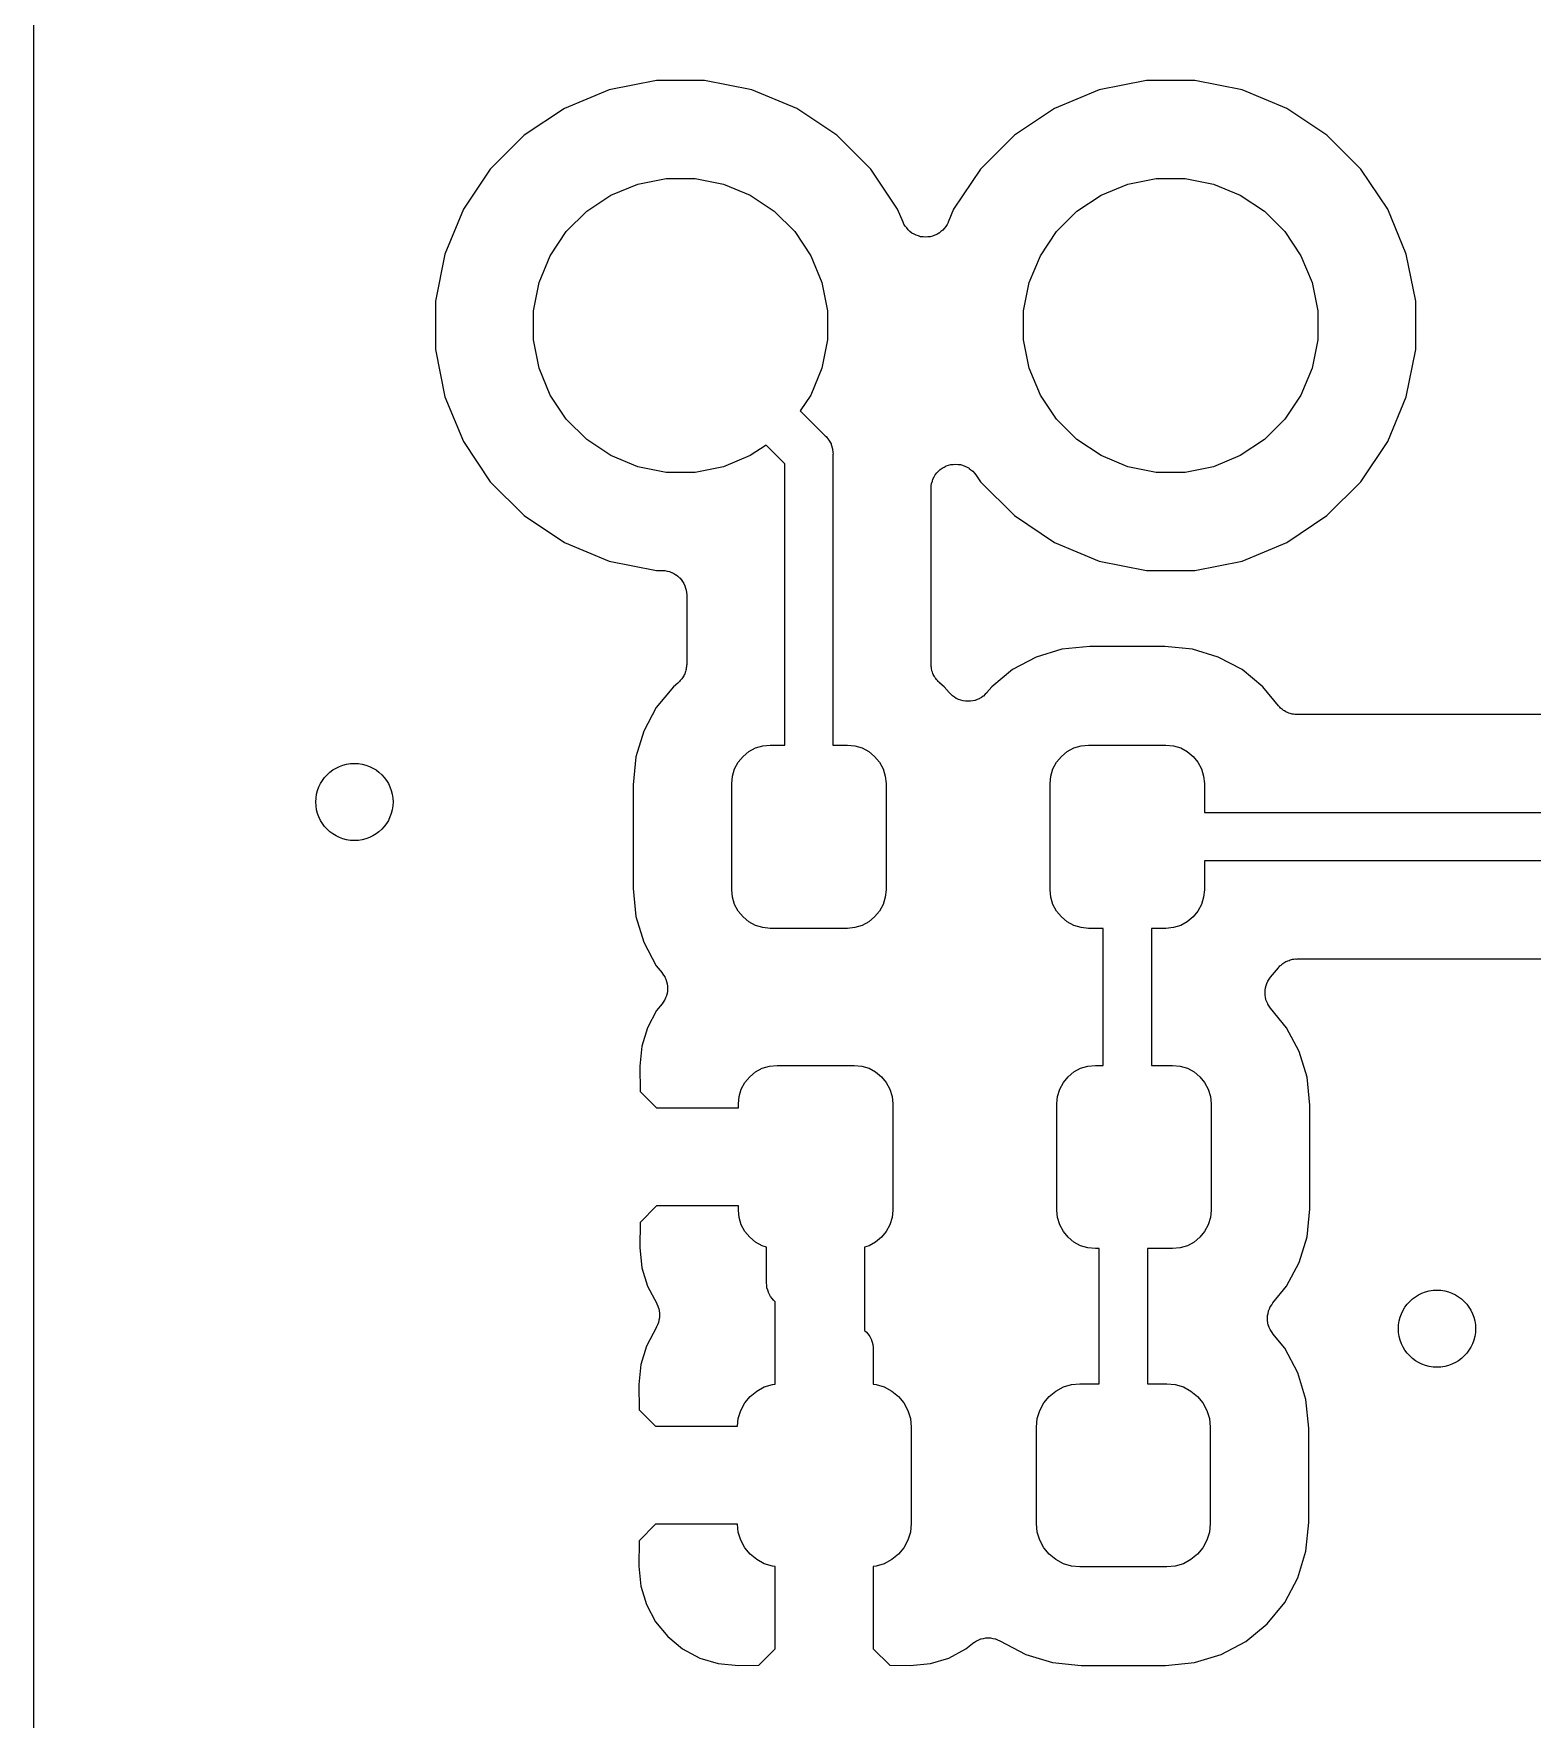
# Model space of a CAD drawing. Extents: x 103 to 213, y -152 to -90.
# Drawn here: x 103.06 to 110.82, y -125.38 to -116.65 of the extents above; entities that cross this region are included whole.
import ezdxf

# ---------------------------------------------------------------- set-up
doc = ezdxf.new("R2010")
doc.units = 0
doc.layers.add('BLACK', color=7, linetype='CONTINUOUS')

msp = doc.modelspace()

# ---------------------------------------------------------------- linework, layer by layer
at = {"layer": 'BLACK', "linetype": 'CONTINUOUS'}
for p, q in [((103.058, -149.984), (103.058, -92.8335)), ((106.285, -116.89), (106.04, -116.939)), ((106.535, -116.89), (106.285, -116.89)), ((106.78, -116.939), (106.535, -116.89)), ((108.825, -116.89), (108.58, -116.939)), ((109.075, -116.89), (108.825, -116.89)), ((109.32, -116.939), (109.075, -116.89)), ((106.04, -116.939), (105.808, -117.035)), ((107.012, -117.035), (106.78, -116.939)), ((108.58, -116.939), (108.348, -117.035)), ((109.552, -117.035), (109.32, -116.939)), ((105.808, -117.035), (105.6, -117.174)), ((107.22, -117.174), (107.012, -117.035)), ((108.348, -117.035), (108.14, -117.174)), ((109.76, -117.174), (109.552, -117.035)), ((105.6, -117.174), (105.424, -117.35)), ((107.396, -117.35), (107.22, -117.174)), ((108.14, -117.174), (107.964, -117.35)), ((109.936, -117.35), (109.76, -117.174)), ((105.424, -117.35), (105.285, -117.558)), ((106.188, -117.427), (106.335, -117.398)), ((106.335, -117.398), (106.485, -117.398)), ((106.485, -117.398), (106.632, -117.427)), ((107.535, -117.558), (107.396, -117.35)), ((107.964, -117.35), (107.825, -117.558)), ((108.728, -117.427), (108.875, -117.398)), ((108.875, -117.398), (109.025, -117.398)), ((109.025, -117.398), (109.172, -117.427)), ((110.075, -117.558), (109.936, -117.35)), ((105.924, -117.568), (106.049, -117.485)), ((106.049, -117.485), (106.188, -117.427)), ((106.632, -117.427), (106.771, -117.485)), ((106.771, -117.485), (106.896, -117.568)), ((108.464, -117.568), (108.589, -117.485)), ((108.589, -117.485), (108.728, -117.427)), ((109.172, -117.427), (109.311, -117.485)), ((109.311, -117.485), (109.436, -117.568)), ((105.285, -117.558), (105.189, -117.79)), ((105.818, -117.674), (105.924, -117.568)), ((106.896, -117.568), (107.002, -117.674)), ((107.563, -117.624), (107.535, -117.558)), ((107.825, -117.558), (107.797, -117.624)), ((108.358, -117.674), (108.464, -117.568)), ((109.436, -117.568), (109.542, -117.674)), ((110.171, -117.79), (110.075, -117.558)), ((105.735, -117.799), (105.818, -117.674)), ((107.002, -117.674), (107.085, -117.799)), ((107.568, -117.635), (107.563, -117.624)), ((107.574, -117.646), (107.568, -117.635)), ((107.582, -117.655), (107.574, -117.646)), ((107.574, -117.646), (107.574, -117.646)), ((107.574, -117.646), (107.574, -117.646)), ((107.59, -117.665), (107.582, -117.655)), ((107.599, -117.673), (107.59, -117.665)), ((107.59, -117.665), (107.59, -117.665)), ((107.59, -117.665), (107.59, -117.665)), ((107.609, -117.681), (107.599, -117.673)), ((107.759, -117.674), (107.75, -117.682)), ((107.769, -117.666), (107.759, -117.674)), ((107.777, -117.657), (107.769, -117.666)), ((107.769, -117.666), (107.769, -117.666)), ((107.769, -117.666), (107.769, -117.666)), ((107.785, -117.647), (107.777, -117.657)), ((107.791, -117.637), (107.785, -117.647)), ((107.785, -117.647), (107.785, -117.647)), ((107.785, -117.647), (107.785, -117.647)), ((107.797, -117.626), (107.791, -117.637)), ((107.797, -117.624), (107.797, -117.625)), ((107.797, -117.625), (107.797, -117.625)), ((107.797, -117.625), (107.797, -117.625)), ((107.797, -117.625), (107.797, -117.626)), ((108.275, -117.799), (108.358, -117.674)), ((109.542, -117.674), (109.625, -117.799)), ((107.62, -117.687), (107.609, -117.681)), ((107.609, -117.681), (107.609, -117.681)), ((107.609, -117.681), (107.609, -117.681)), ((107.631, -117.693), (107.62, -117.687)), ((107.643, -117.696), (107.631, -117.693)), ((107.631, -117.693), (107.631, -117.693)), ((107.631, -117.693), (107.631, -117.693)), ((107.654, -117.7), (107.643, -117.696)), ((107.655, -117.7), (107.654, -117.7)), ((107.654, -117.7), (107.654, -117.7)), ((107.667, -117.701), (107.655, -117.7)), ((107.679, -117.703), (107.667, -117.701)), ((107.691, -117.701), (107.679, -117.703)), ((107.679, -117.703), (107.679, -117.702)), ((107.679, -117.702), (107.679, -117.703)), ((107.704, -117.7), (107.691, -117.701)), ((107.716, -117.697), (107.704, -117.7)), ((107.704, -117.7), (107.704, -117.7)), ((107.704, -117.7), (107.704, -117.7)), ((107.727, -117.693), (107.716, -117.697)), ((107.728, -117.693), (107.727, -117.693)), ((107.738, -117.688), (107.728, -117.693)), ((107.728, -117.693), (107.728, -117.693)), ((107.749, -117.682), (107.738, -117.688)), ((107.75, -117.682), (107.749, -117.682)), ((107.75, -117.682), (107.75, -117.682)), ((105.189, -117.79), (105.14, -118.035)), ((105.677, -117.938), (105.735, -117.799)), ((107.085, -117.799), (107.143, -117.938)), ((108.217, -117.938), (108.275, -117.799)), ((109.625, -117.799), (109.683, -117.938)), ((110.22, -118.035), (110.171, -117.79)), ((105.648, -118.085), (105.677, -117.938)), ((107.143, -117.938), (107.172, -118.085)), ((108.188, -118.085), (108.217, -117.938)), ((109.683, -117.938), (109.712, -118.085)), ((105.14, -118.035), (105.14, -118.285)), ((105.648, -118.235), (105.648, -118.085)), ((107.172, -118.085), (107.172, -118.235)), ((108.188, -118.235), (108.188, -118.085)), ((109.712, -118.085), (109.712, -118.235)), ((110.22, -118.285), (110.22, -118.035)), ((105.14, -118.285), (105.189, -118.53)), ((105.677, -118.382), (105.648, -118.235)), ((107.172, -118.235), (107.143, -118.382)), ((108.217, -118.382), (108.188, -118.235)), ((109.712, -118.235), (109.683, -118.382)), ((110.171, -118.53), (110.22, -118.285)), ((105.735, -118.521), (105.677, -118.382)), ((107.143, -118.382), (107.085, -118.521)), ((108.275, -118.521), (108.217, -118.382)), ((109.683, -118.382), (109.625, -118.521)), ((105.189, -118.53), (105.285, -118.762)), ((105.818, -118.646), (105.735, -118.521)), ((107.085, -118.521), (107.03, -118.603)), ((108.358, -118.646), (108.275, -118.521)), ((109.625, -118.521), (109.542, -118.646)), ((110.075, -118.762), (110.171, -118.53)), ((107.03, -118.603), (107.159, -118.732)), ((105.924, -118.752), (105.818, -118.646)), ((108.464, -118.752), (108.358, -118.646)), ((109.542, -118.646), (109.436, -118.752)), ((105.285, -118.762), (105.424, -118.97)), ((106.049, -118.835), (105.924, -118.752)), ((106.853, -118.78), (106.771, -118.835)), ((106.95, -118.877), (106.853, -118.78)), ((107.159, -118.732), (107.164, -118.736)), ((107.164, -118.736), (107.168, -118.741)), ((107.168, -118.741), (107.179, -118.755)), ((107.179, -118.755), (107.19, -118.774)), ((107.19, -118.774), (107.191, -118.777)), ((107.191, -118.777), (107.198, -118.8)), ((107.198, -118.8), (107.2, -118.819)), ((108.589, -118.835), (108.464, -118.752)), ((109.436, -118.752), (109.311, -118.835)), ((109.936, -118.97), (110.075, -118.762)), ((106.188, -118.893), (106.049, -118.835)), ((106.335, -118.922), (106.188, -118.893)), ((106.632, -118.893), (106.485, -118.922)), ((106.771, -118.835), (106.632, -118.893)), ((106.95, -120.335), (106.95, -118.877)), ((107.2, -118.819), (107.2, -118.819)), ((107.2, -118.819), (107.201, -118.825)), ((107.201, -118.825), (107.2, -118.831)), ((107.2, -118.831), (107.2, -120.335)), ((107.756, -118.907), (107.765, -118.9)), ((107.765, -118.9), (107.776, -118.894)), ((107.765, -118.9), (107.765, -118.9)), ((107.765, -118.9), (107.765, -118.9)), ((107.776, -118.894), (107.787, -118.888)), ((107.787, -118.888), (107.799, -118.885)), ((107.787, -118.888), (107.787, -118.888)), ((107.787, -118.888), (107.787, -118.888)), ((107.799, -118.885), (107.811, -118.881)), ((107.811, -118.881), (107.823, -118.88)), ((107.811, -118.881), (107.811, -118.881)), ((107.811, -118.881), (107.811, -118.881)), ((107.823, -118.88), (107.836, -118.879)), ((107.836, -118.879), (107.836, -118.879)), ((107.836, -118.879), (107.836, -118.879)), ((107.836, -118.879), (107.848, -118.88)), ((107.848, -118.88), (107.86, -118.881)), ((107.86, -118.881), (107.86, -118.881)), ((107.86, -118.881), (107.861, -118.881)), ((107.861, -118.881), (107.872, -118.885)), ((107.872, -118.885), (107.884, -118.889)), ((107.884, -118.889), (107.884, -118.889)), ((107.884, -118.889), (107.884, -118.889)), ((107.884, -118.889), (107.895, -118.894)), ((107.895, -118.894), (107.906, -118.9)), ((107.906, -118.9), (107.906, -118.9)), ((107.906, -118.9), (107.906, -118.901)), ((107.906, -118.901), (107.915, -118.908)), ((108.728, -118.893), (108.589, -118.835)), ((108.875, -118.922), (108.728, -118.893)), ((109.172, -118.893), (109.025, -118.922)), ((109.311, -118.835), (109.172, -118.893)), ((105.424, -118.97), (105.6, -119.146)), ((106.485, -118.922), (106.335, -118.922)), ((107.709, -118.992), (107.711, -118.98)), ((107.711, -118.979), (107.715, -118.968)), ((107.711, -118.98), (107.711, -118.979)), ((107.711, -118.98), (107.711, -118.98)), ((107.715, -118.968), (107.718, -118.956)), ((107.718, -118.956), (107.724, -118.945)), ((107.718, -118.956), (107.718, -118.956)), ((107.718, -118.956), (107.718, -118.956)), ((107.724, -118.945), (107.73, -118.934)), ((107.73, -118.934), (107.738, -118.924)), ((107.73, -118.934), (107.73, -118.934)), ((107.73, -118.934), (107.73, -118.934)), ((107.738, -118.924), (107.746, -118.915)), ((107.746, -118.915), (107.756, -118.907)), ((107.746, -118.915), (107.746, -118.915)), ((107.746, -118.915), (107.746, -118.915)), ((107.915, -118.908), (107.925, -118.916)), ((107.925, -118.916), (107.925, -118.916)), ((107.925, -118.916), (107.925, -118.916)), ((107.925, -118.916), (107.933, -118.926)), ((107.933, -118.926), (107.941, -118.935)), ((107.941, -118.935), (107.964, -118.97)), ((107.964, -118.97), (108.14, -119.146)), ((109.025, -118.922), (108.875, -118.922)), ((109.76, -119.146), (109.936, -118.97)), ((107.708, -119.004), (107.709, -118.992)), ((107.708, -119.006), (107.708, -119.004)), ((107.708, -119.004), (107.708, -119.004)), ((107.708, -119.004), (107.708, -119.004)), ((107.708, -119.004), (107.708, -119.004)), ((107.708, -119.916), (107.708, -119.006)), ((105.6, -119.146), (105.808, -119.285)), ((108.14, -119.146), (108.348, -119.285)), ((109.552, -119.285), (109.76, -119.146)), ((105.808, -119.285), (106.04, -119.381)), ((108.348, -119.285), (108.58, -119.381)), ((109.32, -119.381), (109.552, -119.285)), ((106.04, -119.381), (106.285, -119.43)), ((108.58, -119.381), (108.825, -119.43)), ((109.075, -119.43), (109.32, -119.381)), ((106.285, -119.43), (106.315, -119.43)), ((106.315, -119.43), (106.316, -119.43)), ((106.316, -119.43), (106.316, -119.43)), ((106.316, -119.43), (106.316, -119.43)), ((106.316, -119.43), (106.317, -119.43)), ((106.317, -119.43), (106.329, -119.431)), ((106.329, -119.431), (106.341, -119.433)), ((106.341, -119.433), (106.341, -119.433)), ((106.341, -119.433), (106.341, -119.433)), ((106.341, -119.433), (106.353, -119.436)), ((106.353, -119.436), (106.364, -119.44)), ((106.364, -119.44), (106.365, -119.44)), ((106.365, -119.44), (106.365, -119.44)), ((106.365, -119.44), (106.375, -119.446)), ((106.375, -119.446), (106.386, -119.452)), ((106.386, -119.452), (106.386, -119.452)), ((106.386, -119.452), (106.387, -119.452)), ((106.387, -119.452), (106.396, -119.46)), ((106.396, -119.46), (106.405, -119.468)), ((106.405, -119.468), (106.405, -119.468)), ((106.405, -119.468), (106.406, -119.468)), ((106.406, -119.468), (106.413, -119.477)), ((106.413, -119.477), (106.421, -119.487)), ((106.421, -119.487), (106.421, -119.487)), ((106.421, -119.487), (106.421, -119.487)), ((106.421, -119.487), (106.427, -119.498)), ((106.427, -119.498), (106.432, -119.509)), ((106.432, -119.509), (106.433, -119.509)), ((106.433, -119.509), (106.433, -119.509)), ((106.433, -119.509), (106.436, -119.521)), ((108.825, -119.43), (109.075, -119.43)), ((106.436, -119.521), (106.44, -119.532)), ((106.44, -119.532), (106.44, -119.533)), ((106.44, -119.533), (106.44, -119.533)), ((106.44, -119.533), (106.441, -119.545)), ((106.441, -119.545), (106.442, -119.557)), ((106.442, -119.557), (106.442, -119.916)), ((108.386, -119.838), (108.253, -119.879)), ((108.531, -119.824), (108.386, -119.838)), ((108.919, -119.824), (108.531, -119.824)), ((109.064, -119.838), (108.919, -119.824)), ((109.197, -119.879), (109.064, -119.838)), ((106.438, -119.947), (106.436, -119.953)), ((106.439, -119.942), (106.438, -119.947)), ((106.44, -119.935), (106.439, -119.942)), ((106.441, -119.929), (106.44, -119.935)), ((106.442, -119.917), (106.441, -119.923)), ((106.441, -119.923), (106.441, -119.929)), ((106.442, -119.916), (106.442, -119.917)), ((107.709, -119.921), (107.708, -119.916)), ((107.708, -119.927), (107.709, -119.921)), ((107.71, -119.933), (107.708, -119.927)), ((107.71, -119.94), (107.71, -119.933)), ((107.712, -119.946), (107.71, -119.94)), ((107.713, -119.951), (107.712, -119.946)), ((107.716, -119.957), (107.713, -119.951)), ((108.13, -119.944), (108.023, -120.033)), ((108.253, -119.879), (108.13, -119.944)), ((109.32, -119.944), (109.197, -119.879)), ((109.427, -120.033), (109.32, -119.944)), ((106.373, -120.033), (106.284, -120.14)), ((106.396, -120.014), (106.373, -120.033)), ((106.4, -120.01), (106.396, -120.014)), ((106.404, -120.006), (106.4, -120.01)), ((106.408, -120.001), (106.404, -120.006)), ((106.413, -119.996), (106.408, -120.001)), ((106.416, -119.992), (106.413, -119.996)), ((106.42, -119.987), (106.416, -119.992)), ((106.423, -119.981), (106.42, -119.987)), ((106.427, -119.976), (106.423, -119.981)), ((106.429, -119.971), (106.427, -119.976)), ((106.432, -119.966), (106.429, -119.971)), ((106.434, -119.959), (106.432, -119.966)), ((106.436, -119.953), (106.434, -119.959)), ((107.718, -119.964), (107.716, -119.957)), ((107.72, -119.969), (107.718, -119.964)), ((107.722, -119.974), (107.72, -119.969)), ((107.726, -119.98), (107.722, -119.974)), ((107.729, -119.986), (107.726, -119.98)), ((107.733, -119.99), (107.729, -119.986)), ((107.736, -119.995), (107.733, -119.99)), ((107.741, -120), (107.736, -119.995)), ((107.745, -120.005), (107.741, -120)), ((107.749, -120.009), (107.745, -120.005)), ((107.753, -120.013), (107.749, -120.009)), ((107.754, -120.014), (107.753, -120.013)), ((107.777, -120.033), (107.754, -120.014)), ((107.802, -120.062), (107.777, -120.033)), ((108.023, -120.033), (107.998, -120.062)), ((109.508, -120.131), (109.427, -120.033)), ((107.81, -120.071), (107.802, -120.062)), ((107.819, -120.079), (107.81, -120.071)), ((107.819, -120.08), (107.819, -120.079)), ((107.829, -120.087), (107.819, -120.08)), ((107.819, -120.08), (107.819, -120.08)), ((107.839, -120.093), (107.829, -120.087)), ((107.84, -120.094), (107.839, -120.093)), ((107.851, -120.098), (107.84, -120.094)), ((107.84, -120.094), (107.84, -120.094)), ((107.862, -120.103), (107.851, -120.098)), ((107.863, -120.103), (107.862, -120.103)), ((107.862, -120.103), (107.862, -120.103)), ((107.875, -120.106), (107.863, -120.103)), ((107.886, -120.108), (107.875, -120.106)), ((107.887, -120.108), (107.886, -120.108)), ((107.899, -120.108), (107.887, -120.108)), ((107.887, -120.108), (107.887, -120.108)), ((107.911, -120.108), (107.899, -120.108)), ((107.912, -120.108), (107.911, -120.108)), ((107.924, -120.106), (107.912, -120.108)), ((107.912, -120.108), (107.912, -120.108)), ((107.935, -120.104), (107.924, -120.106)), ((107.936, -120.104), (107.935, -120.104)), ((107.947, -120.099), (107.936, -120.104)), ((107.936, -120.104), (107.936, -120.104)), ((107.958, -120.095), (107.947, -120.099)), ((107.959, -120.094), (107.958, -120.095)), ((107.969, -120.088), (107.959, -120.094)), ((107.959, -120.094), (107.959, -120.094)), ((107.979, -120.081), (107.969, -120.088)), ((107.98, -120.081), (107.979, -120.081)), ((107.988, -120.072), (107.98, -120.081)), ((107.98, -120.081), (107.98, -120.081)), ((107.997, -120.064), (107.988, -120.072)), ((107.998, -120.063), (107.997, -120.064)), ((107.998, -120.062), (107.998, -120.063)), ((107.998, -120.063), (107.998, -120.063)), ((107.998, -120.063), (107.998, -120.063)), ((106.284, -120.14), (106.219, -120.263)), ((109.512, -120.135), (109.508, -120.131)), ((109.515, -120.139), (109.512, -120.135)), ((109.52, -120.143), (109.515, -120.139)), ((109.525, -120.148), (109.52, -120.143)), ((109.53, -120.151), (109.525, -120.148)), ((109.534, -120.155), (109.53, -120.151)), ((109.54, -120.158), (109.534, -120.155)), ((109.546, -120.162), (109.54, -120.158)), ((109.551, -120.164), (109.546, -120.162)), ((109.556, -120.167), (109.551, -120.164)), ((109.562, -120.169), (109.556, -120.167)), ((109.569, -120.171), (109.562, -120.169)), ((109.574, -120.173), (109.569, -120.171)), ((109.58, -120.174), (109.574, -120.173)), ((109.586, -120.175), (109.58, -120.174)), ((109.593, -120.176), (109.586, -120.175)), ((109.599, -120.176), (109.593, -120.176)), ((109.604, -120.177), (109.599, -120.176)), ((109.606, -120.177), (109.604, -120.177)), ((111.984, -120.177), (109.606, -120.177)), ((106.219, -120.263), (106.178, -120.396)), ((106.734, -120.394), (106.764, -120.369)), ((106.764, -120.369), (106.798, -120.35)), ((106.798, -120.35), (106.836, -120.339)), ((106.836, -120.339), (106.875, -120.335)), ((106.875, -120.335), (106.95, -120.335)), ((107.2, -120.335), (107.275, -120.335)), ((107.275, -120.335), (107.314, -120.339)), ((107.314, -120.339), (107.352, -120.35)), ((107.352, -120.35), (107.386, -120.369)), ((107.386, -120.369), (107.416, -120.394)), ((108.384, -120.394), (108.414, -120.369)), ((108.414, -120.369), (108.448, -120.35)), ((108.448, -120.35), (108.486, -120.339)), ((108.486, -120.339), (108.525, -120.335)), ((108.525, -120.335), (108.925, -120.335)), ((108.925, -120.335), (108.964, -120.339)), ((108.964, -120.339), (109.002, -120.35)), ((109.002, -120.35), (109.036, -120.369)), ((109.036, -120.369), (109.066, -120.394)), ((106.178, -120.396), (106.164, -120.541)), ((106.679, -120.496), (106.69, -120.458)), ((106.69, -120.458), (106.709, -120.424)), ((106.709, -120.424), (106.734, -120.394)), ((107.416, -120.394), (107.441, -120.424)), ((107.441, -120.424), (107.46, -120.458)), ((107.46, -120.458), (107.471, -120.496)), ((108.329, -120.496), (108.34, -120.458)), ((108.34, -120.458), (108.359, -120.424)), ((108.359, -120.424), (108.384, -120.394)), ((109.066, -120.394), (109.091, -120.424)), ((109.091, -120.424), (109.11, -120.458)), ((109.11, -120.458), (109.121, -120.496)), ((106.164, -120.541), (106.164, -121.079)), ((106.675, -120.535), (106.679, -120.496)), ((106.675, -121.085), (106.675, -120.535)), ((107.471, -120.496), (107.475, -120.535)), ((107.475, -120.535), (107.475, -121.085)), ((108.325, -120.535), (108.329, -120.496)), ((108.325, -121.085), (108.325, -120.535)), ((109.121, -120.496), (109.125, -120.535)), ((109.125, -120.535), (109.125, -120.685)), ((109.125, -120.685), (112.545, -120.685)), ((112.614, -120.935), (109.125, -120.935)), ((109.125, -120.935), (109.125, -121.085)), ((106.164, -121.079), (106.178, -121.224)), ((106.679, -121.124), (106.675, -121.085)), ((107.475, -121.085), (107.471, -121.124)), ((108.329, -121.124), (108.325, -121.085)), ((109.125, -121.085), (109.121, -121.124)), ((106.69, -121.162), (106.679, -121.124)), ((106.709, -121.196), (106.69, -121.162)), ((107.46, -121.162), (107.441, -121.196)), ((107.471, -121.124), (107.46, -121.162)), ((108.34, -121.162), (108.329, -121.124)), ((108.359, -121.196), (108.34, -121.162)), ((109.11, -121.162), (109.091, -121.196)), ((109.121, -121.124), (109.11, -121.162)), ((106.178, -121.224), (106.219, -121.357)), ((106.734, -121.226), (106.709, -121.196)), ((106.764, -121.251), (106.734, -121.226)), ((106.798, -121.27), (106.764, -121.251)), ((107.386, -121.251), (107.352, -121.27)), ((107.416, -121.226), (107.386, -121.251)), ((107.441, -121.196), (107.416, -121.226)), ((108.384, -121.226), (108.359, -121.196)), ((108.414, -121.251), (108.384, -121.226)), ((108.448, -121.27), (108.414, -121.251)), ((109.036, -121.251), (109.002, -121.27)), ((109.066, -121.226), (109.036, -121.251)), ((109.091, -121.196), (109.066, -121.226)), ((106.836, -121.281), (106.798, -121.27)), ((106.875, -121.285), (106.836, -121.281)), ((107.275, -121.285), (106.875, -121.285)), ((107.314, -121.281), (107.275, -121.285)), ((107.352, -121.27), (107.314, -121.281)), ((108.486, -121.281), (108.448, -121.27)), ((108.525, -121.285), (108.486, -121.281)), ((108.6, -121.285), (108.525, -121.285)), ((108.6, -121.995), (108.6, -121.285)), ((108.925, -121.285), (108.85, -121.285)), ((108.85, -121.285), (108.85, -121.995)), ((108.964, -121.281), (108.925, -121.285)), ((109.002, -121.27), (108.964, -121.281)), ((106.219, -121.357), (106.284, -121.48)), ((106.284, -121.48), (106.314, -121.516)), ((106.314, -121.516), (106.314, -121.516)), ((106.314, -121.516), (106.314, -121.516)), ((106.314, -121.516), (106.314, -121.516)), ((106.314, -121.516), (106.315, -121.517)), ((106.315, -121.517), (106.321, -121.527)), ((109.468, -121.538), (109.508, -121.489)), ((109.508, -121.489), (109.509, -121.488)), ((109.509, -121.488), (109.513, -121.484)), ((109.513, -121.484), (109.516, -121.48)), ((109.516, -121.48), (109.522, -121.476)), ((109.522, -121.476), (109.527, -121.471)), ((109.527, -121.471), (109.531, -121.468)), ((109.531, -121.468), (109.536, -121.464)), ((109.536, -121.464), (109.542, -121.461)), ((109.542, -121.461), (109.547, -121.457)), ((109.547, -121.457), (109.553, -121.455)), ((109.553, -121.455), (109.558, -121.453)), ((109.558, -121.453), (109.564, -121.451)), ((109.564, -121.451), (109.57, -121.448)), ((109.57, -121.448), (109.576, -121.447)), ((109.576, -121.447), (109.581, -121.445)), ((109.581, -121.445), (109.588, -121.445)), ((109.588, -121.445), (109.595, -121.443)), ((109.595, -121.443), (109.6, -121.444)), ((109.6, -121.444), (109.606, -121.443)), ((109.606, -121.443), (112.583, -121.443)), ((106.321, -121.527), (106.328, -121.537)), ((106.328, -121.537), (106.328, -121.538)), ((106.328, -121.538), (106.328, -121.538)), ((106.328, -121.538), (106.333, -121.549)), ((106.333, -121.549), (106.337, -121.56)), ((106.337, -121.56), (106.337, -121.56)), ((106.337, -121.56), (106.338, -121.561)), ((106.338, -121.561), (106.34, -121.573)), ((106.34, -121.573), (106.342, -121.584)), ((106.342, -121.61), (106.34, -121.622)), ((106.342, -121.584), (106.342, -121.585)), ((106.342, -121.585), (106.342, -121.585)), ((106.342, -121.585), (106.342, -121.597)), ((106.342, -121.597), (106.342, -121.609)), ((106.342, -121.609), (106.342, -121.61)), ((106.342, -121.61), (106.342, -121.61)), ((109.44, -121.605), (109.442, -121.593)), ((109.44, -121.606), (109.44, -121.605)), ((109.44, -121.605), (109.44, -121.605)), ((109.44, -121.618), (109.44, -121.606)), ((109.442, -121.593), (109.445, -121.582)), ((109.445, -121.581), (109.449, -121.57)), ((109.445, -121.582), (109.445, -121.581)), ((109.445, -121.581), (109.445, -121.581)), ((109.449, -121.57), (109.454, -121.559)), ((109.454, -121.558), (109.461, -121.548)), ((109.454, -121.559), (109.454, -121.558)), ((109.454, -121.558), (109.454, -121.558)), ((109.461, -121.548), (109.468, -121.538)), ((106.314, -121.677), (106.286, -121.711)), ((106.32, -121.667), (106.314, -121.677)), ((106.327, -121.657), (106.32, -121.667)), ((106.328, -121.656), (106.327, -121.657)), ((106.327, -121.657), (106.327, -121.657)), ((106.332, -121.645), (106.328, -121.656)), ((106.337, -121.634), (106.332, -121.645)), ((106.34, -121.622), (106.337, -121.633)), ((106.337, -121.633), (106.337, -121.634)), ((106.337, -121.634), (106.337, -121.634)), ((109.439, -121.63), (109.44, -121.618)), ((109.44, -121.63), (109.439, -121.63)), ((109.44, -121.631), (109.44, -121.63)), ((109.442, -121.642), (109.44, -121.631)), ((109.444, -121.654), (109.442, -121.642)), ((109.444, -121.655), (109.444, -121.654)), ((109.449, -121.666), (109.444, -121.655)), ((109.444, -121.655), (109.444, -121.655)), ((109.453, -121.677), (109.449, -121.666)), ((109.454, -121.678), (109.453, -121.677)), ((109.453, -121.677), (109.453, -121.677)), ((109.46, -121.688), (109.454, -121.678)), ((109.467, -121.698), (109.46, -121.688)), ((109.467, -121.699), (109.467, -121.698)), ((109.468, -121.699), (109.467, -121.699)), ((109.467, -121.699), (109.467, -121.699)), ((109.467, -121.699), (109.467, -121.699)), ((109.551, -121.8), (109.468, -121.699)), ((106.286, -121.711), (106.238, -121.8)), ((106.238, -121.8), (106.209, -121.895)), ((109.616, -121.923), (109.551, -121.8)), ((106.209, -121.895), (106.199, -122)), ((109.657, -122.056), (109.616, -121.923)), ((106.199, -122), (106.201, -122.131)), ((106.769, -122.054), (106.799, -122.029)), ((106.799, -122.029), (106.833, -122.01)), ((106.833, -122.01), (106.871, -121.999)), ((106.871, -121.999), (106.91, -121.995)), ((106.91, -121.995), (107.31, -121.995)), ((107.31, -121.995), (107.349, -121.999)), ((107.349, -121.999), (107.387, -122.01)), ((107.387, -122.01), (107.421, -122.029)), ((107.421, -122.029), (107.451, -122.054)), ((108.419, -122.054), (108.449, -122.029)), ((108.449, -122.029), (108.483, -122.01)), ((108.483, -122.01), (108.521, -121.999)), ((108.521, -121.999), (108.56, -121.995)), ((108.56, -121.995), (108.6, -121.995)), ((108.85, -121.995), (108.96, -121.995)), ((108.96, -121.995), (108.999, -121.999)), ((108.999, -121.999), (109.037, -122.01)), ((109.037, -122.01), (109.071, -122.029)), ((109.071, -122.029), (109.101, -122.054)), ((106.201, -122.131), (106.286, -122.216)), ((106.714, -122.156), (106.725, -122.118)), ((106.725, -122.118), (106.744, -122.084)), ((106.744, -122.084), (106.769, -122.054)), ((107.451, -122.054), (107.476, -122.084)), ((107.476, -122.084), (107.495, -122.118)), ((107.495, -122.118), (107.506, -122.156)), ((108.364, -122.156), (108.375, -122.118)), ((108.375, -122.118), (108.394, -122.084)), ((108.394, -122.084), (108.419, -122.054)), ((109.101, -122.054), (109.126, -122.084)), ((109.126, -122.084), (109.145, -122.118)), ((109.145, -122.118), (109.156, -122.156)), ((109.671, -122.201), (109.657, -122.056)), ((106.286, -122.216), (106.71, -122.216)), ((106.71, -122.195), (106.714, -122.156)), ((106.71, -122.216), (106.71, -122.195)), ((107.506, -122.156), (107.51, -122.195)), ((107.51, -122.195), (107.51, -122.745)), ((108.36, -122.195), (108.364, -122.156)), ((108.36, -122.745), (108.36, -122.195)), ((109.156, -122.156), (109.16, -122.195)), ((109.16, -122.195), (109.16, -122.745)), ((109.671, -122.739), (109.671, -122.201)), ((106.286, -122.724), (106.201, -122.809)), ((106.71, -122.724), (106.286, -122.724)), ((106.71, -122.745), (106.71, -122.724)), ((106.714, -122.784), (106.71, -122.745)), ((107.51, -122.745), (107.506, -122.784)), ((108.364, -122.784), (108.36, -122.745)), ((109.16, -122.745), (109.156, -122.784)), ((109.657, -122.884), (109.671, -122.739)), ((106.201, -122.809), (106.199, -122.94)), ((106.725, -122.822), (106.714, -122.784)), ((106.744, -122.856), (106.725, -122.822)), ((107.495, -122.822), (107.476, -122.856)), ((107.506, -122.784), (107.495, -122.822)), ((108.375, -122.822), (108.364, -122.784)), ((108.394, -122.856), (108.375, -122.822)), ((109.145, -122.822), (109.126, -122.856)), ((109.156, -122.784), (109.145, -122.822)), ((106.769, -122.886), (106.744, -122.856)), ((106.799, -122.911), (106.769, -122.886)), ((106.833, -122.93), (106.799, -122.911)), ((107.421, -122.911), (107.387, -122.93)), ((107.451, -122.886), (107.421, -122.911)), ((107.476, -122.856), (107.451, -122.886)), ((108.419, -122.886), (108.394, -122.856)), ((108.449, -122.911), (108.419, -122.886)), ((108.483, -122.93), (108.449, -122.911)), ((109.071, -122.911), (109.037, -122.93)), ((109.101, -122.886), (109.071, -122.911)), ((109.126, -122.856), (109.101, -122.886)), ((109.616, -123.017), (109.657, -122.884)), ((106.199, -122.94), (106.209, -123.045)), ((106.856, -122.937), (106.833, -122.93)), ((106.856, -123.124), (106.856, -122.937)), ((107.387, -122.93), (107.364, -122.937)), ((107.364, -122.937), (107.364, -123.369)), ((108.521, -122.941), (108.483, -122.93)), ((108.56, -122.945), (108.521, -122.941)), ((108.58, -122.945), (108.56, -122.945)), ((108.58, -123.645), (108.58, -122.945)), ((108.96, -122.945), (108.83, -122.945)), ((108.83, -122.945), (108.83, -123.645)), ((108.999, -122.941), (108.96, -122.945)), ((109.037, -122.93), (108.999, -122.941)), ((106.209, -123.045), (106.238, -123.14)), ((109.551, -123.14), (109.616, -123.017)), ((106.238, -123.14), (106.287, -123.23)), ((106.857, -123.135), (106.856, -123.124)), ((106.858, -123.147), (106.857, -123.135)), ((106.858, -123.148), (106.858, -123.147)), ((106.862, -123.16), (106.858, -123.148)), ((106.858, -123.148), (106.858, -123.148)), ((106.865, -123.171), (106.862, -123.16)), ((106.865, -123.172), (106.865, -123.171)), ((106.866, -123.172), (106.865, -123.172)), ((106.871, -123.183), (106.866, -123.172)), ((106.876, -123.193), (106.871, -123.183)), ((109.48, -123.226), (109.551, -123.14)), ((106.287, -123.23), (106.287, -123.231)), ((106.287, -123.231), (106.287, -123.231)), ((106.287, -123.231), (106.287, -123.231)), ((106.287, -123.231), (106.287, -123.232)), ((106.287, -123.232), (106.292, -123.243)), ((106.292, -123.243), (106.296, -123.254)), ((106.296, -123.254), (106.296, -123.255)), ((106.296, -123.255), (106.297, -123.255)), ((106.297, -123.255), (106.299, -123.267)), ((106.299, -123.267), (106.301, -123.279)), ((106.877, -123.193), (106.876, -123.193)), ((106.877, -123.194), (106.877, -123.193)), ((106.885, -123.203), (106.877, -123.194)), ((106.892, -123.212), (106.885, -123.203)), ((106.893, -123.213), (106.892, -123.212)), ((106.893, -123.214), (106.893, -123.213)), ((106.893, -123.213), (106.893, -123.213)), ((106.893, -123.213), (106.893, -123.213)), ((106.901, -123.221), (106.893, -123.214)), ((106.901, -123.648), (106.901, -123.221)), ((109.455, -123.281), (109.457, -123.269)), ((109.457, -123.268), (109.462, -123.257)), ((109.457, -123.269), (109.457, -123.268)), ((109.457, -123.269), (109.457, -123.269)), ((109.462, -123.257), (109.466, -123.246)), ((109.466, -123.246), (109.467, -123.246)), ((109.467, -123.245), (109.474, -123.236)), ((109.467, -123.246), (109.467, -123.245)), ((109.474, -123.236), (109.48, -123.226)), ((106.286, -123.352), (106.233, -123.45)), ((106.291, -123.34), (106.286, -123.351)), ((106.286, -123.351), (106.286, -123.351)), ((106.286, -123.351), (106.286, -123.351)), ((106.286, -123.351), (106.286, -123.352)), ((106.296, -123.328), (106.291, -123.34)), ((106.298, -123.316), (106.296, -123.328)), ((106.296, -123.328), (106.296, -123.328)), ((106.296, -123.328), (106.296, -123.328)), ((106.301, -123.304), (106.298, -123.316)), ((106.301, -123.279), (106.301, -123.279)), ((106.301, -123.279), (106.301, -123.279)), ((106.301, -123.279), (106.301, -123.291)), ((106.301, -123.291), (106.301, -123.304)), ((106.301, -123.304), (106.301, -123.304)), ((106.301, -123.304), (106.301, -123.304)), ((109.452, -123.292), (109.455, -123.281)), ((109.452, -123.293), (109.452, -123.292)), ((109.452, -123.305), (109.452, -123.293)), ((109.452, -123.293), (109.452, -123.293)), ((109.452, -123.317), (109.452, -123.305)), ((109.452, -123.318), (109.452, -123.317)), ((109.454, -123.33), (109.452, -123.318)), ((109.452, -123.318), (109.452, -123.318)), ((109.456, -123.342), (109.454, -123.33)), ((109.457, -123.342), (109.456, -123.342)), ((109.457, -123.343), (109.457, -123.342)), ((109.461, -123.354), (109.457, -123.343)), ((109.466, -123.365), (109.461, -123.354)), ((107.364, -123.369), (107.372, -123.376)), ((107.372, -123.376), (107.372, -123.377)), ((107.372, -123.377), (107.372, -123.377)), ((107.372, -123.377), (107.372, -123.377)), ((107.372, -123.377), (107.373, -123.378)), ((107.373, -123.378), (107.38, -123.387)), ((107.38, -123.387), (107.388, -123.396)), ((107.388, -123.396), (107.388, -123.397)), ((107.388, -123.397), (107.389, -123.397)), ((107.389, -123.397), (107.394, -123.408)), ((107.394, -123.408), (107.399, -123.418)), ((107.399, -123.418), (107.4, -123.418)), ((107.4, -123.418), (107.4, -123.419)), ((107.4, -123.419), (107.403, -123.43)), ((107.403, -123.43), (107.407, -123.442)), ((107.407, -123.442), (107.407, -123.442)), ((107.407, -123.442), (107.407, -123.443)), ((107.407, -123.443), (107.408, -123.455)), ((109.473, -123.375), (109.466, -123.365)), ((109.466, -123.365), (109.466, -123.365)), ((109.466, -123.365), (109.466, -123.365)), ((109.479, -123.385), (109.473, -123.375)), ((109.48, -123.386), (109.479, -123.385)), ((109.48, -123.387), (109.48, -123.386)), ((109.48, -123.386), (109.48, -123.386)), ((109.48, -123.386), (109.48, -123.386)), ((109.542, -123.461), (109.48, -123.387)), ((106.233, -123.45), (106.204, -123.545)), ((107.408, -123.455), (107.409, -123.466)), ((107.409, -123.466), (107.409, -123.648)), ((109.609, -123.589), (109.542, -123.461)), ((106.204, -123.545), (106.194, -123.65)), ((109.651, -123.727), (109.609, -123.589)), ((106.194, -123.65), (106.196, -123.781)), ((106.771, -123.711), (106.805, -123.683)), ((106.805, -123.683), (106.844, -123.662)), ((106.844, -123.662), (106.886, -123.649)), ((106.886, -123.649), (106.901, -123.648)), ((107.409, -123.648), (107.424, -123.649)), ((107.424, -123.649), (107.466, -123.662)), ((107.466, -123.662), (107.505, -123.683)), ((107.505, -123.683), (107.539, -123.711)), ((108.321, -123.711), (108.355, -123.683)), ((108.355, -123.683), (108.394, -123.662)), ((108.394, -123.662), (108.436, -123.649)), ((108.436, -123.649), (108.48, -123.645)), ((108.48, -123.645), (108.58, -123.645)), ((108.83, -123.645), (108.93, -123.645)), ((108.93, -123.645), (108.974, -123.649)), ((108.974, -123.649), (109.016, -123.662)), ((109.016, -123.662), (109.055, -123.683)), ((109.055, -123.683), (109.089, -123.711)), ((106.196, -123.781), (106.281, -123.866)), ((106.709, -123.826), (106.722, -123.784)), ((106.722, -123.784), (106.743, -123.745)), ((106.743, -123.745), (106.771, -123.711)), ((107.539, -123.711), (107.567, -123.745)), ((107.567, -123.745), (107.588, -123.784)), ((107.588, -123.784), (107.601, -123.826)), ((108.259, -123.826), (108.272, -123.784)), ((108.272, -123.784), (108.293, -123.745)), ((108.293, -123.745), (108.321, -123.711)), ((109.089, -123.711), (109.117, -123.745)), ((109.117, -123.745), (109.138, -123.784)), ((109.138, -123.784), (109.151, -123.826)), ((109.666, -123.876), (109.651, -123.727)), ((106.281, -123.866), (106.705, -123.866)), ((106.705, -123.866), (106.709, -123.826)), ((107.601, -123.826), (107.605, -123.87)), ((107.605, -123.87), (107.605, -124.37)), ((108.255, -123.87), (108.259, -123.826)), ((108.255, -124.37), (108.255, -123.87)), ((109.151, -123.826), (109.155, -123.87)), ((109.155, -123.87), (109.155, -124.37)), ((109.666, -124.364), (109.666, -123.876)), ((106.281, -124.374), (106.196, -124.459)), ((106.705, -124.374), (106.281, -124.374)), ((106.709, -124.414), (106.705, -124.374)), ((107.605, -124.37), (107.601, -124.414)), ((108.259, -124.414), (108.255, -124.37)), ((109.155, -124.37), (109.151, -124.414)), ((109.651, -124.513), (109.666, -124.364)), ((106.196, -124.459), (106.194, -124.59)), ((106.722, -124.456), (106.709, -124.414)), ((106.743, -124.495), (106.722, -124.456)), ((106.771, -124.529), (106.743, -124.495)), ((107.567, -124.495), (107.539, -124.529)), ((107.588, -124.456), (107.567, -124.495)), ((107.601, -124.414), (107.588, -124.456)), ((108.272, -124.456), (108.259, -124.414)), ((108.293, -124.495), (108.272, -124.456)), ((108.321, -124.529), (108.293, -124.495)), ((109.117, -124.495), (109.089, -124.529)), ((109.138, -124.456), (109.117, -124.495)), ((109.151, -124.414), (109.138, -124.456)), ((106.805, -124.557), (106.771, -124.529)), ((106.844, -124.578), (106.805, -124.557)), ((106.886, -124.591), (106.844, -124.578)), ((107.466, -124.578), (107.424, -124.591)), ((107.505, -124.557), (107.466, -124.578)), ((107.539, -124.529), (107.505, -124.557)), ((108.355, -124.557), (108.321, -124.529)), ((108.394, -124.578), (108.355, -124.557)), ((108.436, -124.591), (108.394, -124.578)), ((109.016, -124.578), (108.974, -124.591)), ((109.055, -124.557), (109.016, -124.578)), ((109.089, -124.529), (109.055, -124.557)), ((109.609, -124.651), (109.651, -124.513)), ((106.194, -124.59), (106.204, -124.695)), ((106.901, -124.592), (106.886, -124.591)), ((106.901, -125.019), (106.901, -124.592)), ((107.424, -124.591), (107.409, -124.592)), ((107.409, -124.592), (107.409, -125.019)), ((108.48, -124.595), (108.436, -124.591)), ((108.93, -124.595), (108.48, -124.595)), ((108.974, -124.591), (108.93, -124.595)), ((109.542, -124.779), (109.609, -124.651)), ((106.204, -124.695), (106.233, -124.79)), ((106.233, -124.79), (106.281, -124.879)), ((109.45, -124.89), (109.542, -124.779)), ((106.281, -124.879), (106.344, -124.956)), ((109.339, -124.982), (109.45, -124.89)), ((106.344, -124.956), (106.421, -125.019)), ((106.421, -125.019), (106.51, -125.067)), ((106.816, -125.104), (106.901, -125.019)), ((107.409, -125.019), (107.494, -125.104)), ((107.8, -125.067), (107.889, -125.019)), ((107.889, -125.019), (107.923, -124.991)), ((107.923, -124.991), (107.924, -124.991)), ((107.924, -124.99), (107.934, -124.984)), ((107.924, -124.991), (107.924, -124.99)), ((107.924, -124.991), (107.924, -124.991)), ((107.924, -124.991), (107.924, -124.991)), ((107.934, -124.984), (107.944, -124.977)), ((107.944, -124.977), (107.945, -124.977)), ((107.945, -124.977), (107.956, -124.972)), ((107.945, -124.977), (107.945, -124.977)), ((107.956, -124.972), (107.967, -124.968)), ((107.967, -124.968), (107.968, -124.968)), ((107.968, -124.967), (107.98, -124.965)), ((107.968, -124.968), (107.968, -124.967)), ((107.98, -124.965), (107.992, -124.963)), ((107.992, -124.963), (107.992, -124.963)), ((107.992, -124.963), (107.993, -124.963)), ((107.993, -124.963), (108.004, -124.963)), ((108.004, -124.963), (108.016, -124.963)), ((108.016, -124.963), (108.017, -124.963)), ((108.017, -124.963), (108.017, -124.963)), ((108.017, -124.963), (108.029, -124.965)), ((108.029, -124.965), (108.041, -124.968)), ((108.041, -124.968), (108.041, -124.968)), ((108.041, -124.968), (108.042, -124.968)), ((108.042, -124.968), (108.053, -124.973)), ((108.053, -124.973), (108.064, -124.977)), ((108.064, -124.977), (108.199, -125.049)), ((109.211, -125.049), (109.339, -124.982)), ((106.51, -125.067), (106.605, -125.096)), ((106.605, -125.096), (106.71, -125.106)), ((106.71, -125.106), (106.816, -125.104)), ((107.494, -125.104), (107.6, -125.106)), ((107.6, -125.106), (107.705, -125.096)), ((107.705, -125.096), (107.8, -125.067)), ((108.199, -125.049), (108.337, -125.091)), ((108.337, -125.091), (108.486, -125.106)), ((108.486, -125.106), (108.924, -125.106)), ((108.924, -125.106), (109.073, -125.091)), ((109.073, -125.091), (109.211, -125.049))]:
    msp.add_line(p, q, dxfattribs=at)
at = {"layer": 'BLACK'}
for centre in [(104.72, -120.63), (110.33, -123.36)]:
    msp.add_circle(centre, 0.2, dxfattribs=at)

doc.saveas('drawing.dxf')
